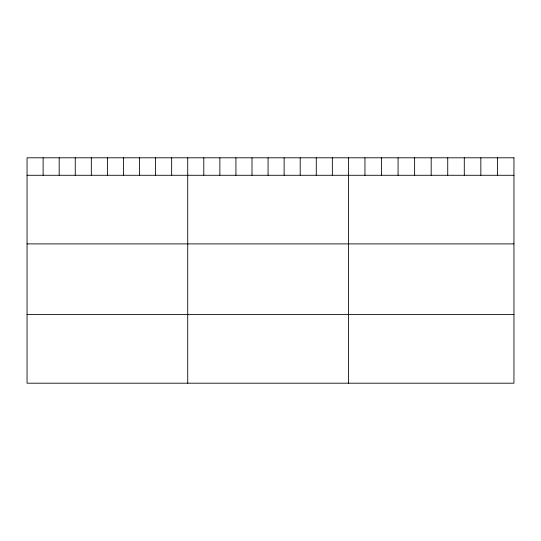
<?xml version="1.0" encoding="UTF-8"?>
<svg xmlns="http://www.w3.org/2000/svg" width="541" height="541" viewBox="0 0 541 541"><rect width="100%" height="100%" fill="white"/><g stroke="black" fill="none" stroke-linecap="round" stroke-linejoin="round"><path stroke-width="0.81" d="M27.05 175.277L513.95 175.277M27.05 243.89L513.95 243.89M27.05 314.578L513.95 314.578M497.395 157.803L497.395 175.277M480.841 157.803L480.841 175.277M464.286 157.803L464.286 175.277M447.732 157.803L447.732 175.277M431.177 157.803L431.177 175.277M414.622 157.803L414.622 175.277M398.068 157.803L398.068 175.277M381.513 157.803L381.513 175.277M364.959 157.803L364.959 175.277M348.404 157.803L348.404 383.197M332.336 157.803L332.336 175.277M316.269 157.803L316.269 175.277M300.201 157.803L300.201 175.277M284.133 157.803L284.133 175.277M268.065 157.803L268.065 175.277M251.998 157.803L251.998 175.277M235.93 157.803L235.93 175.277M219.862 157.803L219.862 175.277M203.795 157.803L203.795 175.277M187.727 157.803L187.727 383.197M171.659 157.803L171.659 175.277M155.592 157.803L155.592 175.277M139.524 157.803L139.524 175.277M123.456 157.803L123.456 175.277M107.389 157.803L107.389 175.277M91.321 157.803L91.321 175.277M75.253 157.803L75.253 175.277M59.185 157.803L59.185 175.277M43.118 157.803L43.118 175.277M513.95 157.803L27.05 157.803L27.05 383.197L513.95 383.197L513.95 157.803"/></g></svg>
